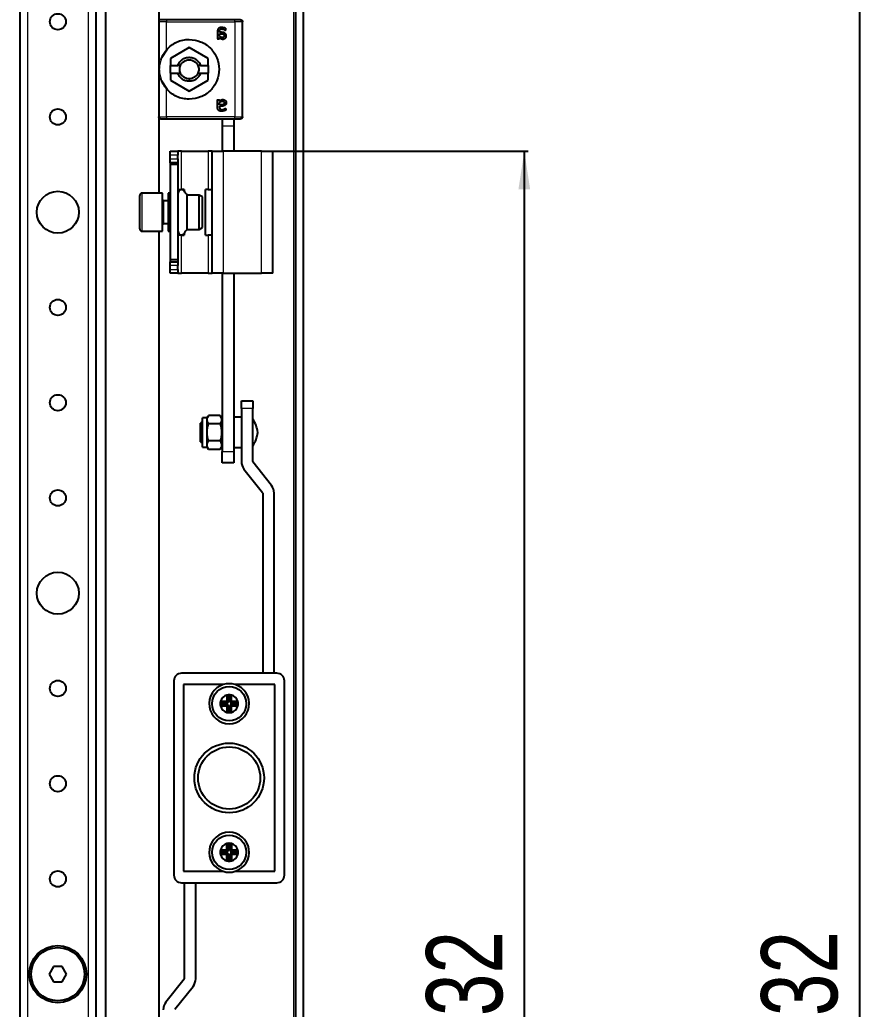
# Model space of a CAD drawing. Header units: millimetres. Extents: x -317 to 1498, y -422 to 1043.
# Drawn here: x 1276.1 to 1498.2, y 291.1 to 550.8 of the extents above; entities that cross this region are included whole.
import ezdxf

# ---------------------------------------------------------------- set-up
doc = ezdxf.new("R2010")
doc.units = ezdxf.units.MM
doc.layers.add('FORMAT', color=7, linetype='Continuous')
doc.styles.add('SLDTEXTSTYLE0', font='TXT', dxfattribs={"width": 0.75})
doc.dimstyles.new('SLDDIMSTYLE0', dxfattribs={"dimtxt": 20, "dimasz": 10, "dimexe": 0, "dimexo": 0.0625, "dimgap": 5, "dimtad": 2, "dimdec": 1, "dimrnd": 1e-09, "dimzin": 12, "dimdsep": 46, "dimtxsty": 'SLDTEXTSTYLE0', "dimsah": 1, "dimcen": 0.09, "dimadec": 0, "dimazin": 3, "dimtfac": 1, "dimtofl": 0, "dimtmove": 0, "dimatfit": 3, "dimfxl": 0, "dimfrac": 2, "dimtolj": 1, "dimtzin": 12, "dimarcsym": 0})

# ---------------------------------------------------------------- blocks, each defined once
blk = doc.blocks.new('_D_5')
at = {"layer": 'FORMAT'}
for p, q in [((1342.64, 766.28), (1497.64, 766.28)), ((1496.64, 766.28), (1496.64, -165.72)), ((1342.64, -165.72), (1497.64, -165.72))]:
    blk.add_line(p, q, dxfattribs=at)
for points in [[(1496.64, 766.28), (1495.1, 756.28), (1498.18, 756.28)], [(1496.64, -165.72), (1498.18, -155.72), (1495.1, -155.72)]]:
    blk.add_solid(points, dxfattribs=at)
at = {"layer": 'FORMAT', "insert": (1470.86, 278.12), "char_height": 20, "attachment_point": 1, "rotation": 90, "style": 'SLDTEXTSTYLE0'}
blk.add_mtext('932', dxfattribs=at)
blk = doc.blocks.new('_D_8')
at = {"layer": 'FORMAT'}
for p, q in [((1339.64, 516.28), (1409.64, 516.28)), ((1408.64, 516.28), (1408.64, 84.28)), ((1339.64, 84.28), (1409.64, 84.28))]:
    blk.add_line(p, q, dxfattribs=at)
for points in [[(1408.64, 516.28), (1407.1, 506.28), (1410.18, 506.28)], [(1408.64, 84.28), (1410.18, 94.28), (1407.1, 94.28)]]:
    blk.add_solid(points, dxfattribs=at)
at = {"layer": 'FORMAT', "insert": (1382.86, 278.12), "char_height": 20, "attachment_point": 1, "rotation": 90, "style": 'SLDTEXTSTYLE0'}
blk.add_mtext('432', dxfattribs=at)

msp = doc.modelspace()

# ---------------------------------------------------------------- linework, layer by layer
at = {"color": 7, "linetype": 'Continuous', "lineweight": 25}
for p, q in [((1348.63, -277.22), (1348.63, 877.78)), ((1350.63, -277.22), (1350.63, 877.78)), ((1298.63, 844.78), (1298.63, -244.22)), ((1276.13, 817.78), (1276.13, -217.22)), ((1296.13, 817.78), (1296.13, -217.22)), ((1312.63, 745.28), (1312.63, 550.46)), ((1332.63, 550.78), (1314.63, 550.78)), ((1333.23, 550.78), (1332.98, 550.78)), ((1312.63, 550.28), (1312.63, 525.28)), ((1334.63, 525.28), (1334.63, 550.28)), ((1328.08, 547.74), (1328.08, 545.87)), ((1328.53, 545.87), (1328.53, 546.15)), ((1328.6, 547.49), (1328.6, 547.71)), ((1328.99, 547.49), (1328.6, 547.49)), ((1328.6, 547.13), (1329.03, 547.13)), ((1328.6, 546.55), (1328.6, 547.13)), ((1313.46, 540.91), (1314.97, 543.16)), ((1320.63, 543.5), (1315.68, 540.64)), ((1325.58, 540.64), (1320.63, 543.5)), ((1315.68, 540.64), (1315.68, 538.78)), ((1325.58, 538.78), (1325.58, 540.64)), ((1315.68, 536.78), (1315.68, 538.78)), ((1315.68, 538.78), (1317.65, 538.78)), ((1318.34, 538.78), (1317.65, 538.78)), ((1323.62, 538.78), (1322.93, 538.78)), ((1323.62, 538.78), (1325.58, 538.78)), ((1325.58, 538.78), (1325.58, 536.78)), ((1315.68, 536.78), (1315.68, 534.92)), ((1315.68, 536.78), (1317.65, 536.78)), ((1317.65, 536.78), (1318.34, 536.78)), ((1322.93, 536.78), (1323.62, 536.78)), ((1323.62, 536.78), (1325.58, 536.78)), ((1325.58, 534.92), (1325.58, 536.78)), ((1314.97, 532.4), (1313.46, 534.66)), ((1315.68, 534.92), (1320.63, 532.07)), ((1320.63, 532.07), (1325.58, 534.92)), ((1328.08, 527.82), (1328.08, 529.69)), ((1328.53, 529.69), (1328.53, 529.41)), ((1328.6, 528.43), (1328.6, 529.02)), ((1329.03, 528.43), (1328.6, 528.43)), ((1328.99, 528.08), (1328.6, 528.08)), ((1328.6, 528.08), (1328.6, 527.86)), ((1312.63, 525.11), (1312.63, 505.28)), ((1314.63, 524.78), (1332.63, 524.78)), ((1329.33, 524.86), (1329.33, 522.98)), ((1332.33, 524.86), (1332.33, 522.98)), ((1332.98, 524.78), (1333.23, 524.78)), ((1329.33, 522.98), (1329.33, 516.28)), ((1332.33, 522.98), (1332.33, 516.28)), ((1315.63, 516.28), (1317.63, 516.28)), ((1315.63, 515.28), (1315.63, 516.28)), ((1315.63, 514.28), (1315.63, 515.28)), ((1315.63, 513.28), (1315.63, 514.28)), ((1317.63, 516.28), (1317.63, 515.28)), ((1318.63, 516.28), (1317.63, 516.28)), ((1317.63, 514.28), (1317.63, 515.28)), ((1317.63, 514.28), (1317.63, 513.28)), ((1318.63, 516.28), (1325.63, 516.28)), ((1326.63, 516.28), (1325.63, 516.28)), ((1326.63, 516.28), (1329.63, 516.28)), ((1326.63, 484.28), (1326.63, 516.28)), ((1339.63, 516.28), (1329.63, 516.28)), ((1339.63, 516.28), (1342.63, 516.28)), ((1342.63, 484.28), (1342.63, 516.28)), ((1317.63, 513.28), (1315.63, 513.28)), ((1315.63, 513.28), (1315.63, 512.78)), ((1317.63, 512.78), (1315.63, 512.78)), ((1315.63, 512.78), (1315.63, 487.78)), ((1317.63, 513.28), (1317.63, 512.78)), ((1317.63, 512.78), (1317.63, 487.78)), ((1307.63, 498.03), (1307.63, 504.68)), ((1313.63, 505.28), (1308.23, 505.28)), ((1313.63, 497.72), (1313.63, 505.28)), ((1315.63, 505.28), (1315.13, 505.28)), ((1315.13, 505.28), (1315.13, 504.07)), ((1315.13, 504.07), (1315.13, 495.28)), ((1317.63, 506.28), (1318.63, 506.28)), ((1319.33, 506.28), (1318.63, 506.28)), ((1319.33, 506.28), (1319.33, 505.83)), ((1323.27, 504.78), (1320.13, 504.78)), ((1320.13, 495.78), (1320.13, 504.78)), ((1324.13, 504.28), (1323.27, 504.78)), ((1323.27, 495.78), (1323.27, 504.78)), ((1324.13, 496.28), (1324.13, 504.28)), ((1324.93, 494.28), (1324.93, 506.28)), ((1325.63, 506.28), (1324.93, 506.28)), ((1325.63, 506.28), (1326.63, 506.28)), ((1315.13, 503.28), (1313.88, 503.28)), ((1307.63, 495.88), (1307.63, 498.03)), ((1313.63, 495.28), (1313.63, 497.72)), ((1313.88, 497.28), (1315.13, 497.28)), ((1323.27, 495.78), (1324.13, 496.28)), ((1308.23, 495.28), (1313.63, 495.28)), ((1312.63, 495.28), (1312.63, 105.28)), ((1315.13, 495.28), (1315.63, 495.28)), ((1318.63, 494.28), (1317.63, 494.28)), ((1318.63, 494.28), (1319.33, 494.28)), ((1319.33, 494.73), (1319.33, 494.28)), ((1320.13, 495.78), (1323.27, 495.78)), ((1324.93, 494.28), (1325.63, 494.28)), ((1326.63, 494.28), (1325.63, 494.28)), ((1317.63, 487.78), (1315.63, 487.78)), ((1315.63, 487.78), (1315.63, 487.28)), ((1315.63, 486.28), (1315.63, 487.28)), ((1315.63, 487.28), (1317.63, 487.28)), ((1315.63, 485.28), (1315.63, 486.28)), ((1317.63, 487.78), (1317.63, 487.28)), ((1317.63, 487.28), (1317.63, 486.28)), ((1317.63, 485.28), (1317.63, 486.28)), ((1315.63, 484.28), (1315.63, 485.28)), ((1317.63, 484.28), (1315.63, 484.28)), ((1317.63, 485.28), (1317.63, 484.28)), ((1317.63, 484.28), (1318.63, 484.28)), ((1325.63, 484.28), (1318.63, 484.28)), ((1325.63, 484.28), (1326.63, 484.28)), ((1329.63, 484.28), (1326.63, 484.28)), ((1329.33, 484.28), (1329.33, 437.48)), ((1329.63, 484.28), (1339.63, 484.28)), ((1332.33, 484.28), (1332.33, 437.48)), ((1342.63, 484.28), (1339.63, 484.28)), ((1334.33, 450.78), (1337.33, 450.78)), ((1334.33, 448.78), (1334.33, 450.78)), ((1337.33, 450.78), (1337.33, 448.78)), ((1325.68, 446.93), (1325.33, 446.33)), ((1328.79, 446.93), (1325.68, 446.93)), ((1329.13, 446.33), (1328.79, 446.93)), ((1334.33, 448.78), (1334.33, 434.85)), ((1337.33, 434.85), (1337.33, 448.78)), ((1324.13, 445.43), (1323.63, 444.93)), ((1323.63, 440.03), (1323.63, 444.93)), ((1325.33, 446.33), (1324.13, 446.33)), ((1324.13, 442.48), (1324.13, 446.33)), ((1325.33, 442.48), (1325.33, 446.33)), ((1328.79, 444.71), (1325.68, 444.71)), ((1329.13, 446.33), (1329.13, 438.63)), ((1329.33, 445.43), (1329.13, 445.43)), ((1334.33, 446.48), (1332.33, 446.48)), ((1324.13, 438.63), (1324.13, 442.48)), ((1325.33, 438.63), (1325.33, 442.48)), ((1323.63, 440.03), (1324.13, 439.53)), ((1328.79, 440.26), (1325.68, 440.26)), ((1329.13, 439.53), (1329.33, 439.53)), ((1324.13, 438.63), (1325.33, 438.63)), ((1325.33, 438.63), (1325.68, 438.03)), ((1328.79, 438.03), (1325.68, 438.03)), ((1328.79, 438.03), (1329.13, 438.63)), ((1329.33, 434.48), (1329.33, 437.48)), ((1332.33, 438.48), (1334.33, 438.48)), ((1332.33, 437.48), (1332.33, 434.48)), ((1332.33, 434.48), (1329.33, 434.48)), ((1342.25, 428.55), (1337.38, 434.73)), ((1335.02, 432.87), (1339.89, 426.7)), ((1339.93, 426.57), (1339.93, 379.28)), ((1342.93, 379.28), (1342.93, 426.57)), ((1343.63, 379.28), (1318.63, 379.28)), ((1316.63, 377.28), (1316.63, 326.28)), ((1345.63, 326.28), (1345.63, 377.28)), ((1319.13, 376.28), (1319.13, 327.28)), ((1329.53, 376.28), (1319.13, 376.28)), ((1343.13, 376.28), (1332.74, 376.28)), ((1343.13, 327.28), (1343.13, 376.28)), ((1329.23, 371.45), (1328.86, 371.88)), ((1330.43, 371.88), (1328.86, 371.88)), ((1330.43, 371.45), (1329.23, 371.45)), ((1330.53, 373.55), (1330.53, 371.98)), ((1330.97, 373.19), (1330.53, 373.55)), ((1330.97, 373.19), (1330.97, 371.98)), ((1331.3, 373.19), (1331.73, 373.55)), ((1331.3, 371.98), (1331.3, 373.19)), ((1331.73, 371.98), (1331.73, 373.55)), ((1333.41, 371.88), (1331.83, 371.88)), ((1333.04, 371.45), (1331.83, 371.45)), ((1333.04, 371.45), (1333.41, 371.88)), ((1329.23, 371.12), (1328.86, 370.68)), ((1328.86, 370.68), (1330.43, 370.68)), ((1329.23, 371.12), (1330.43, 371.12)), ((1330.53, 370.58), (1330.53, 369.01)), ((1330.97, 369.38), (1330.53, 369.01)), ((1330.97, 370.58), (1330.97, 369.38)), ((1331.3, 369.38), (1331.3, 370.58)), ((1331.3, 369.38), (1331.73, 369.01)), ((1331.73, 369.01), (1331.73, 370.58)), ((1331.83, 371.12), (1333.04, 371.12)), ((1331.83, 370.68), (1333.41, 370.68)), ((1333.04, 371.12), (1333.41, 370.68)), ((1328.86, 332.88), (1330.43, 332.88)), ((1329.23, 332.45), (1328.86, 332.88)), ((1329.23, 332.45), (1330.43, 332.45)), ((1330.53, 332.98), (1330.53, 334.55)), ((1330.97, 334.19), (1330.53, 334.55)), ((1330.97, 332.98), (1330.97, 334.19)), ((1331.3, 334.19), (1331.73, 334.55)), ((1331.3, 334.19), (1331.3, 332.98)), ((1331.73, 334.55), (1331.73, 332.98)), ((1331.83, 332.88), (1333.41, 332.88)), ((1331.83, 332.45), (1333.04, 332.45)), ((1333.04, 332.45), (1333.41, 332.88)), ((1329.23, 332.12), (1328.86, 331.68)), ((1330.43, 331.68), (1328.86, 331.68)), ((1330.43, 332.12), (1329.23, 332.12)), ((1330.53, 330.01), (1330.53, 331.58)), ((1330.97, 330.38), (1330.53, 330.01)), ((1330.97, 330.38), (1330.97, 331.58)), ((1331.3, 331.58), (1331.3, 330.38)), ((1331.3, 330.38), (1331.73, 330.01)), ((1331.73, 331.58), (1331.73, 330.01)), ((1333.04, 332.12), (1331.83, 332.12)), ((1333.41, 331.68), (1331.83, 331.68)), ((1333.04, 332.12), (1333.41, 331.68)), ((1319.13, 327.28), (1329.53, 327.28)), ((1332.74, 327.28), (1343.13, 327.28)), ((1318.63, 324.28), (1343.63, 324.28)), ((1319.33, 324.28), (1319.33, 299.05)), ((1322.33, 299.05), (1322.33, 324.28)), ((1284.98, 302.28), (1283.82, 300.28)), ((1287.29, 302.28), (1284.98, 302.28)), ((1288.44, 300.28), (1287.29, 302.28)), ((1283.82, 300.28), (1284.98, 298.28)), ((1287.29, 298.28), (1288.44, 300.28)), ((1319.29, 298.93), (1314.53, 292.96)), ((1284.98, 298.28), (1287.29, 298.28)), ((1316.88, 291.09), (1321.64, 297.06))]:
    msp.add_line(p, q, dxfattribs=at)
at = {"color": 8, "linetype": 'Continuous', "lineweight": 18}
for p, q in [((1348.03, 875.18), (1348.03, -274.62)), ((1278.13, 817.78), (1278.13, -217.22)), ((1294.13, 817.78), (1294.13, -217.22)), ((1314.63, 542.84), (1314.63, 550.28)), ((1314.63, 550.28), (1332.63, 550.28)), ((1332.63, 550.28), (1332.63, 525.28)), ((1320.63, 535.28), (1320.63, 534.63)), ((1314.63, 525.28), (1314.63, 532.72)), ((1332.63, 525.28), (1314.63, 525.28)), ((1329.33, 522.98), (1332.33, 522.98)), ((1317.63, 515.28), (1315.63, 515.28)), ((1315.63, 514.28), (1317.63, 514.28)), ((1318.63, 506.28), (1318.63, 516.28)), ((1325.63, 516.28), (1325.63, 506.28)), ((1329.63, 484.28), (1329.63, 516.28)), ((1339.63, 484.28), (1339.63, 516.28)), ((1308.23, 505.28), (1308.23, 497.72)), ((1313.88, 503.28), (1313.88, 497.28)), ((1308.23, 497.72), (1308.23, 495.28)), ((1318.63, 484.28), (1318.63, 494.28)), ((1325.63, 494.28), (1325.63, 484.28)), ((1317.63, 486.28), (1315.63, 486.28)), ((1315.63, 485.28), (1317.63, 485.28)), ((1337.33, 448.78), (1334.33, 448.78)), ((1329.33, 437.48), (1332.33, 437.48)), ((1330.43, 371.45), (1330.43, 371.88)), ((1330.97, 371.98), (1330.53, 371.98)), ((1331.3, 371.98), (1331.73, 371.98)), ((1331.83, 371.45), (1331.83, 371.88)), ((1330.43, 371.12), (1330.43, 370.68)), ((1330.97, 370.58), (1330.53, 370.58)), ((1331.3, 370.58), (1331.73, 370.58)), ((1331.83, 371.12), (1331.83, 370.68)), ((1330.43, 332.45), (1330.43, 332.88)), ((1330.97, 332.98), (1330.53, 332.98)), ((1331.3, 332.98), (1331.73, 332.98)), ((1331.83, 332.45), (1331.83, 332.88)), ((1330.43, 332.12), (1330.43, 331.68)), ((1330.97, 331.58), (1330.53, 331.58)), ((1331.3, 331.58), (1331.73, 331.58)), ((1331.83, 332.12), (1331.83, 331.68))]:
    msp.add_line(p, q, dxfattribs=at)
at = {"color": 7, "linetype": 'Continuous', "lineweight": 25}
for centre, radius in [((1286.13, 550.28), 2.1), ((1286.13, 525.28), 2.1), ((1286.13, 500.28), 5.5), ((1286.13, 475.28), 2.1), ((1286.13, 450.28), 2.1), ((1286.13, 425.28), 2.1), ((1286.13, 400.28), 5.5), ((1286.13, 375.28), 2.1), ((1331.13, 371.28), 4.5), ((1331.13, 351.78), 9.15), ((1331.13, 351.78), 8.15), ((1286.13, 350.28), 2.1), ((1331.13, 332.28), 4.5), ((1286.13, 325.28), 2.1), ((1286.13, 300.28), 7.5), ((1286.13, 300.28), 7)]:
    msp.add_circle(centre, radius, dxfattribs=at)
for centre, radius, start, end in [((1308.23, 504.68), 0.6, 90, 180), ((1313.88, 503.53), 0.25, 180, 270), ((1313.88, 497.03), 0.25, 90, 180), ((1308.23, 495.88), 0.6, 180, 270), ((1330.69, 441.52), 8, 6.8819, 33.8709), ((1330.69, 443.44), 8, 326.1291, 353.1181), ((1337.53, 434.85), 3.2, 180, 218.264), ((1337.53, 434.85), 0.2, 180, 218.264), ((1339.73, 426.57), 3.2, 0, 38.264), ((1339.73, 426.57), 0.2, 0, 38.264), ((1318.63, 377.28), 2, 90, 180), ((1343.63, 377.28), 2, 0, 90), ((1331.13, 371.28), 5.25, 107.7528, 72.2472), ((1331.13, 371.28), 5.25, 72.2472, 107.7528), ((1331.13, 371.28), 2.35, 165.2075, 194.7925), ((1331.13, 371.28), 2.35, 104.7925, 165.2075), ((1331.13, 371.28), 1.91, 175.1056, 184.8944), ((1330.43, 371.98), 0.1, 270, 0), ((1330.43, 371.98), 0.537, 270, 0), ((1331.13, 371.28), 2.35, 75.2075, 104.7925), ((1331.13, 371.28), 1.91, 85.1056, 94.8944), ((1331.83, 371.98), 0.537, 180, 270), ((1331.13, 371.28), 2.35, 14.7925, 75.2075), ((1331.83, 371.98), 0.1, 180, 270), ((1331.13, 371.28), 1.91, 355.1056, 4.8944), ((1331.13, 371.28), 2.35, 345.2075, 14.7925), ((1331.13, 371.28), 2.35, 194.7925, 255.2075), ((1330.43, 370.58), 0.537, 0, 90), ((1330.43, 370.58), 0.1, 0, 90), ((1331.13, 371.28), 2.35, 255.2075, 284.7925), ((1331.13, 371.28), 1.91, 265.1056, 274.8944), ((1331.83, 370.58), 0.537, 90, 180), ((1331.13, 371.28), 2.35, 284.7925, 345.2075), ((1331.83, 370.58), 0.1, 90, 180), ((1331.13, 332.28), 5.25, 287.7528, 252.2472), ((1331.13, 332.28), 2.35, 165.2075, 194.7925), ((1331.13, 332.28), 2.35, 104.7925, 165.2075), ((1331.13, 332.28), 1.91, 175.1056, 184.8944), ((1330.43, 332.98), 0.1, 270, 0), ((1330.43, 332.98), 0.537, 270, 0), ((1331.13, 332.28), 2.35, 75.2075, 104.7925), ((1331.13, 332.28), 1.91, 85.1056, 94.8944), ((1331.83, 332.98), 0.537, 180, 270), ((1331.13, 332.28), 2.35, 14.7925, 75.2075), ((1331.83, 332.98), 0.1, 180, 270), ((1331.13, 332.28), 1.91, 355.1056, 4.8944), ((1331.13, 332.28), 2.35, 345.2075, 14.7925), ((1331.13, 332.28), 2.35, 194.7925, 255.2075), ((1330.43, 331.58), 0.537, 0, 90), ((1330.43, 331.58), 0.1, 0, 90), ((1331.13, 332.28), 2.35, 255.2075, 284.7925), ((1331.13, 332.28), 1.91, 265.1056, 274.8944), ((1331.83, 331.58), 0.537, 90, 180), ((1331.13, 332.28), 2.35, 284.7925, 345.2075), ((1331.83, 331.58), 0.1, 90, 180), ((1331.13, 332.28), 5.25, 252.2472, 287.7528), ((1318.63, 326.28), 2, 180, 270), ((1343.63, 326.28), 2, 270, 0), ((1319.13, 299.05), 0.2, 321.4416, 0), ((1319.13, 299.05), 3.2, 321.4416, 0), ((1317.03, 290.96), 3.2, 141.4416, 180)]:
    msp.add_arc(centre, radius, start, end, dxfattribs=at)
for points in [[(1313.13, 550.78), (1313.07, 550.77), (1312.94, 550.76), (1312.77, 550.64), (1312.66, 550.48), (1312.64, 550.35), (1312.63, 550.28)], [(1314.63, 550.78), (1314.44, 550.78), (1314.04, 550.78), (1313.55, 550.78), (1313.2, 550.78), (1313.16, 550.78), (1313.13, 550.78)], [(1334.13, 550.78), (1334.11, 550.78), (1334.07, 550.78), (1333.72, 550.78), (1333.22, 550.78), (1332.83, 550.78), (1332.63, 550.78)], [(1334.13, 550.78), (1334.2, 550.77), (1334.33, 550.76), (1334.5, 550.64), (1334.61, 550.48), (1334.63, 550.35), (1334.63, 550.28)], [(1314.63, 542.84), (1315.03, 543.26), (1315.82, 544.08), (1317.3, 544.95), (1318.93, 545.52), (1320.06, 545.6), (1320.63, 545.63)], [(1320.63, 545.63), (1321.66, 545.51), (1323.72, 545.28), (1326.33, 543.46), (1328.08, 540.87), (1328.69, 537.78), (1328.08, 534.7), (1326.33, 532.1), (1323.72, 530.29), (1321.66, 530.05), (1320.63, 529.93)], [(1317.65, 538.78), (1317.78, 539.08), (1318.04, 539.69), (1318.77, 540.38), (1319.65, 540.83), (1320.63, 540.98), (1321.62, 540.83), (1322.5, 540.38), (1323.22, 539.69), (1323.49, 539.08), (1323.62, 538.78)], [(1318.34, 538.78), (1318.46, 539), (1318.69, 539.42), (1319.25, 539.9), (1319.91, 540.22), (1320.39, 540.26), (1320.63, 540.28)], [(1320.63, 540.28), (1320.88, 540.26), (1321.36, 540.22), (1322.02, 539.9), (1322.58, 539.42), (1322.81, 539), (1322.93, 538.78)], [(1318.34, 536.78), (1318.28, 536.94), (1318.17, 537.27), (1318.12, 537.78), (1318.17, 538.3), (1318.28, 538.62), (1318.34, 538.78)], [(1322.93, 538.78), (1322.98, 538.62), (1323.1, 538.3), (1323.15, 537.78), (1323.1, 537.27), (1322.98, 536.94), (1322.93, 536.78)], [(1320.63, 534.63), (1320.31, 534.66), (1319.65, 534.72), (1318.77, 535.19), (1318.04, 535.88), (1317.78, 536.48), (1317.65, 536.78)], [(1320.63, 535.28), (1320.39, 535.3), (1319.91, 535.34), (1319.25, 535.66), (1318.69, 536.14), (1318.46, 536.57), (1318.34, 536.78)], [(1323.62, 536.78), (1323.49, 536.48), (1323.22, 535.88), (1322.5, 535.19), (1321.62, 534.72), (1320.96, 534.66), (1320.63, 534.63)], [(1322.93, 536.78), (1322.81, 536.57), (1322.58, 536.14), (1322.02, 535.66), (1321.36, 535.34), (1320.88, 535.3), (1320.63, 535.28)], [(1320.63, 529.93), (1320.06, 529.97), (1318.93, 530.04), (1317.3, 530.61), (1315.82, 531.48), (1315.03, 532.31), (1314.63, 532.72)], [(1313.13, 524.78), (1313.07, 524.79), (1312.94, 524.8), (1312.77, 524.92), (1312.66, 525.09), (1312.64, 525.22), (1312.63, 525.28)], [(1313.13, 524.78), (1313.16, 524.78), (1313.2, 524.78), (1313.55, 524.78), (1314.04, 524.78), (1314.44, 524.78), (1314.63, 524.78)], [(1332.63, 524.78), (1332.83, 524.78), (1333.22, 524.78), (1333.72, 524.78), (1334.07, 524.78), (1334.11, 524.78), (1334.13, 524.78)], [(1334.63, 525.28), (1334.63, 525.22), (1334.61, 525.09), (1334.5, 524.92), (1334.33, 524.8), (1334.2, 524.79), (1334.13, 524.78)]]:
    msp.add_open_spline(points, degree=3, dxfattribs=at)
at = {"color": 8, "linetype": 'Continuous', "lineweight": 18}
for points in [[(1314.63, 550.78), (1314.63, 550.77), (1314.63, 550.76), (1314.63, 550.64), (1314.63, 550.48), (1314.63, 550.35), (1314.63, 550.28)], [(1332.63, 550.28), (1332.63, 550.35), (1332.63, 550.48), (1332.63, 550.64), (1332.63, 550.76), (1332.63, 550.77), (1332.63, 550.78)], [(1314.63, 550.28), (1314.37, 550.28), (1313.85, 550.28), (1313.19, 550.28), (1312.72, 550.28), (1312.66, 550.28), (1312.63, 550.28)], [(1334.63, 550.28), (1334.6, 550.28), (1334.54, 550.28), (1334.08, 550.28), (1333.42, 550.28), (1332.9, 550.28), (1332.63, 550.28)], [(1312.63, 525.28), (1312.66, 525.28), (1312.72, 525.28), (1313.19, 525.28), (1313.85, 525.28), (1314.37, 525.28), (1314.63, 525.28)], [(1314.63, 525.28), (1314.63, 525.22), (1314.63, 525.09), (1314.63, 524.92), (1314.63, 524.8), (1314.63, 524.79), (1314.63, 524.78)], [(1332.63, 524.78), (1332.63, 524.79), (1332.63, 524.8), (1332.63, 524.92), (1332.63, 525.09), (1332.63, 525.22), (1332.63, 525.28)], [(1332.63, 525.28), (1332.9, 525.28), (1333.42, 525.28), (1334.08, 525.28), (1334.54, 525.28), (1334.6, 525.28), (1334.63, 525.28)]]:
    msp.add_open_spline(points, degree=3, dxfattribs=at)
at = {"color": 7, "linetype": 'Continuous', "lineweight": 25}
for points, knots in [([(1329.19, 548.78), (1329.04, 548.78), (1328.82, 548.77), (1328.53, 548.67), (1328.35, 548.55), (1328.21, 548.38), (1328.09, 548.11), (1328.08, 547.89), (1328.08, 547.74)], [0, 0, 0, 0, 0.250089, 0.382495, 0.500259, 0.622163, 0.750133, 1, 1, 1, 1]), ([(1328.6, 547.71), (1328.61, 547.8), (1328.61, 547.93), (1328.67, 548.1), (1328.75, 548.21), (1328.85, 548.29), (1328.98, 548.34), (1329.11, 548.37), (1329.2, 548.37), (1329.24, 548.37)], [0, 0, 0, 0, 0.250023, 0.382539, 0.499802, 0.620838, 0.749652, 0.874777, 1, 1, 1, 1]), ([(1330.25, 548.29), (1330.25, 548.34), (1330.25, 548.42), (1330.19, 548.51), (1330.05, 548.6), (1329.72, 548.73), (1329.4, 548.76), (1329.19, 548.78)], [0, 0, 0, 0, 0.1246927, 0.1871822, 0.2497734, 0.5000394, 1, 1, 1, 1]), ([(1329.24, 548.37), (1329.4, 548.35), (1329.65, 548.32), (1329.9, 548.2), (1330.02, 548.13), (1330.09, 548.09), (1330.13, 548.08), (1330.15, 548.08)], [0, 0, 0, 0, 0.4987, 0.749508, 0.874949, 0.946783, 1, 1, 1, 1]), ([(1330.15, 548.08), (1330.16, 548.08), (1330.18, 548.08), (1330.2, 548.09), (1330.21, 548.1), (1330.23, 548.13), (1330.24, 548.17), (1330.25, 548.21), (1330.25, 548.25), (1330.25, 548.27), (1330.25, 548.29)], [0, 0, 0, 0, 0.128825, 0.180169, 0.243397, 0.36986, 0.499864, 0.749649, 0.843476, 1, 1, 1, 1]), ([(1328.08, 545.87), (1328.08, 545.86), (1328.08, 545.85), (1328.09, 545.83), (1328.12, 545.8), (1328.19, 545.78), (1328.26, 545.78), (1328.3, 545.78)], [0, 0, 0, 0, 0.124881, 0.183376, 0.250934, 0.500336, 1, 1, 1, 1]), ([(1328.3, 545.78), (1328.35, 545.78), (1328.42, 545.78), (1328.49, 545.8), (1328.52, 545.83), (1328.53, 545.85), (1328.53, 545.86), (1328.53, 545.87)], [0, 0, 0, 0, 0.4997175, 0.7494373, 0.8105874, 0.8750778, 1, 1, 1, 1]), ([(1328.53, 546.15), (1328.66, 546.04), (1328.84, 545.87), (1329.12, 545.76), (1329.28, 545.73), (1329.37, 545.72), (1329.41, 545.72)], [0, 0, 0, 0, 0.499113, 0.749325, 0.874665, 1, 1, 1, 1]), ([(1329.33, 546.13), (1329.25, 546.14), (1329.11, 546.15), (1328.85, 546.29), (1328.7, 546.44), (1328.6, 546.55)], [0, 0, 0, 0, 0.2499389, 0.4998636, 1, 1, 1, 1]), ([(1330.37, 546.57), (1330.37, 546.65), (1330.36, 546.8), (1330.26, 547.02), (1330.11, 547.2), (1329.84, 547.37), (1329.45, 547.47), (1329.14, 547.48), (1328.99, 547.49)], [0, 0, 0, 0, 0.125049, 0.249886, 0.370856, 0.49982, 0.749609, 1, 1, 1, 1]), ([(1329.03, 547.13), (1329.14, 547.13), (1329.32, 547.12), (1329.54, 547.06), (1329.69, 546.97), (1329.78, 546.87), (1329.83, 546.74), (1329.84, 546.65), (1329.84, 546.61)], [0, 0, 0, 0, 0.279652, 0.500248, 0.629485, 0.750186, 0.875763, 1, 1, 1, 1]), ([(1329.84, 546.61), (1329.83, 546.54), (1329.83, 546.44), (1329.76, 546.32), (1329.7, 546.25), (1329.62, 546.19), (1329.52, 546.16), (1329.42, 546.14), (1329.36, 546.14), (1329.33, 546.13)], [0, 0, 0, 0, 0.249168, 0.373635, 0.49939, 0.619394, 0.749656, 0.87477, 1, 1, 1, 1]), ([(1329.41, 545.72), (1329.53, 545.73), (1329.71, 545.74), (1329.94, 545.83), (1330.09, 545.92), (1330.22, 546.05), (1330.34, 546.26), (1330.36, 546.45), (1330.37, 546.57)], [0, 0, 0, 0, 0.25007, 0.379181, 0.500499, 0.62417, 0.750842, 1, 1, 1, 1]), ([(1314.63, 532.72), (1314.35, 533.1), (1313.78, 533.85), (1313.22, 535.1), (1312.87, 536.38), (1312.74, 537.78), (1312.87, 539.19), (1313.22, 540.47), (1313.78, 541.71), (1314.35, 542.47), (1314.63, 542.84)], [0, 0, 0, 0, 0.125762, 0.25037, 0.375307, 0.500139, 0.62481, 0.749763, 0.874888, 1, 1, 1, 1]), ([(1328.08, 529.69), (1328.08, 529.7), (1328.08, 529.72), (1328.09, 529.74), (1328.12, 529.76), (1328.19, 529.78), (1328.26, 529.78), (1328.3, 529.78)], [0, 0, 0, 0, 0.124884, 0.186377, 0.250914, 0.500322, 1, 1, 1, 1]), ([(1328.3, 529.78), (1328.35, 529.78), (1328.41, 529.78), (1328.48, 529.76), (1328.5, 529.75), (1328.52, 529.74), (1328.53, 529.72), (1328.53, 529.7), (1328.53, 529.69)], [0, 0, 0, 0, 0.499162, 0.644242, 0.749698, 0.813605, 0.875217, 1, 1, 1, 1]), ([(1328.53, 529.41), (1328.66, 529.52), (1328.84, 529.69), (1329.16, 529.82), (1329.33, 529.83), (1329.41, 529.84)], [0, 0, 0, 0, 0.499364, 0.749701, 1, 1, 1, 1]), ([(1329.41, 529.84), (1329.53, 529.83), (1329.71, 529.82), (1329.94, 529.74), (1330.09, 529.64), (1330.22, 529.51), (1330.34, 529.3), (1330.36, 529.12), (1330.37, 529)], [0, 0, 0, 0, 0.25007, 0.379559, 0.500499, 0.624556, 0.750843, 1, 1, 1, 1]), ([(1329.19, 526.78), (1329.11, 526.78), (1328.97, 526.79), (1328.75, 526.82), (1328.53, 526.89), (1328.35, 527.01), (1328.21, 527.18), (1328.09, 527.45), (1328.08, 527.68), (1328.08, 527.82)], [0, 0, 0, 0, 0.125255, 0.250437, 0.383066, 0.500493, 0.622629, 0.75025, 1, 1, 1, 1]), ([(1328.6, 529.02), (1328.7, 529.12), (1328.85, 529.28), (1329.08, 529.39), (1329.22, 529.42), (1329.29, 529.43), (1329.33, 529.43)], [0, 0, 0, 0, 0.499765, 0.749504, 0.874771, 1, 1, 1, 1]), ([(1328.6, 527.86), (1328.61, 527.81), (1328.61, 527.72), (1328.63, 527.59), (1328.67, 527.46), (1328.75, 527.35), (1328.85, 527.27), (1329.02, 527.2), (1329.15, 527.2), (1329.24, 527.19)], [0, 0, 0, 0, 0.125295, 0.250514, 0.383518, 0.50035, 0.621938, 0.750243, 1, 1, 1, 1]), ([(1330.37, 529), (1330.37, 528.96), (1330.37, 528.88), (1330.34, 528.73), (1330.26, 528.54), (1330.1, 528.36), (1329.84, 528.2), (1329.45, 528.09), (1329.14, 528.08), (1328.99, 528.08)], [0, 0, 0, 0, 0.062637, 0.125278, 0.250072, 0.374841, 0.499994, 0.749696, 1, 1, 1, 1]), ([(1329.84, 528.96), (1329.84, 528.91), (1329.83, 528.82), (1329.78, 528.7), (1329.69, 528.59), (1329.54, 528.5), (1329.32, 528.44), (1329.14, 528.43), (1329.03, 528.43)], [0, 0, 0, 0, 0.124446, 0.249795, 0.37, 0.499734, 0.719932, 1, 1, 1, 1]), ([(1330.25, 527.28), (1330.25, 527.25), (1330.25, 527.2), (1330.24, 527.12), (1330.19, 527.05), (1330.05, 526.96), (1329.72, 526.83), (1329.4, 526.8), (1329.19, 526.78)], [0, 0, 0, 0, 0.062686, 0.125173, 0.187628, 0.250185, 0.500314, 1, 1, 1, 1]), ([(1329.24, 527.19), (1329.41, 527.21), (1329.71, 527.23), (1329.98, 527.45), (1330.13, 527.48), (1330.15, 527.49)], [0, 0, 0, 0, 0.498852, 0.946609, 1, 1, 1, 1]), ([(1329.33, 529.43), (1329.39, 529.42), (1329.49, 529.42), (1329.61, 529.37), (1329.7, 529.31), (1329.76, 529.24), (1329.81, 529.15), (1329.84, 529.06), (1329.84, 528.99), (1329.84, 528.96)], [0, 0, 0, 0, 0.2496231, 0.3771401, 0.499734, 0.6227303, 0.7498125, 0.8748762, 1, 1, 1, 1]), ([(1330.15, 527.49), (1330.16, 527.49), (1330.18, 527.48), (1330.2, 527.47), (1330.21, 527.46), (1330.23, 527.44), (1330.25, 527.38), (1330.25, 527.32), (1330.25, 527.28)], [0, 0, 0, 0, 0.13107, 0.182437, 0.243796, 0.371388, 0.500442, 1, 1, 1, 1]), ([(1320.13, 504.78), (1319.96, 504.94), (1319.61, 505.24), (1319.42, 505.81), (1319.05, 506.12), (1318.72, 506.25), (1318.36, 506.21), (1318.01, 506.02), (1317.76, 505.66), (1317.68, 505.36), (1317.63, 505.21)], [0, 0, 0, 0, 0.185676, 0.371025, 0.466937, 0.562172, 0.656347, 0.751553, 0.873842, 1, 1, 1, 1]), ([(1317.63, 495.35), (1317.68, 495.2), (1317.76, 494.9), (1318.01, 494.54), (1318.36, 494.35), (1318.72, 494.32), (1319.05, 494.45), (1319.42, 494.75), (1319.61, 495.32), (1319.96, 495.63), (1320.13, 495.78)], [0, 0, 0, 0, 0.126158, 0.248447, 0.343653, 0.437828, 0.533063, 0.628975, 0.814324, 1, 1, 1, 1]), ([(1325.68, 444.71), (1325.5, 445.1), (1325.16, 445.85), (1325.52, 446.59), (1325.68, 446.93)], [0, 0, 0, 0, 0.534707, 1, 1, 1, 1]), ([(1328.79, 446.93), (1328.97, 446.53), (1329.3, 445.79), (1328.95, 445.05), (1328.79, 444.71)], [0, 0, 0, 0, 0.534707, 1, 1, 1, 1]), ([(1325.68, 440.26), (1325.51, 441.01), (1325.16, 442.5), (1325.51, 443.98), (1325.68, 444.71)], [0, 0, 0, 0, 0.508481, 1, 1, 1, 1]), ([(1328.79, 444.71), (1328.96, 443.95), (1329.3, 442.47), (1328.96, 440.99), (1328.79, 440.26)], [0, 0, 0, 0, 0.508481, 1, 1, 1, 1]), ([(1325.68, 438.03), (1325.5, 438.43), (1325.16, 439.17), (1325.52, 439.91), (1325.68, 440.26)], [0, 0, 0, 0, 0.534707, 1, 1, 1, 1]), ([(1328.79, 440.26), (1328.97, 439.86), (1329.3, 439.12), (1328.95, 438.38), (1328.79, 438.03)], [0, 0, 0, 0, 0.534707, 1, 1, 1, 1])]:
    msp.add_open_spline(points, degree=3, knots=knots, dxfattribs=at)

# ---------------------------------------------------------------- dimensions: what is measured, and where the dimension line sits
at = {"layer": 'FORMAT'}
for base, p1, p2, picture, middle in [((1496.64, -165.72), (1342.63, 766.28), (1342.63, -165.72), '_D_5', (1496.64, 300.28)), ((1408.64, 84.28), (1339.63, 516.28), (1339.63, 84.28), '_D_8', (1408.64, 300.28))]:
    dim = msp.add_linear_dim(base=base, p1=p1, p2=p2, angle=90, dimstyle='SLDDIMSTYLE0', dxfattribs=at)
    dim.commit()
    dim.dimension.update_dxf_attribs({"geometry": picture, "text_midpoint": middle, "dimtype": 160})

doc.saveas('drawing.dxf')
